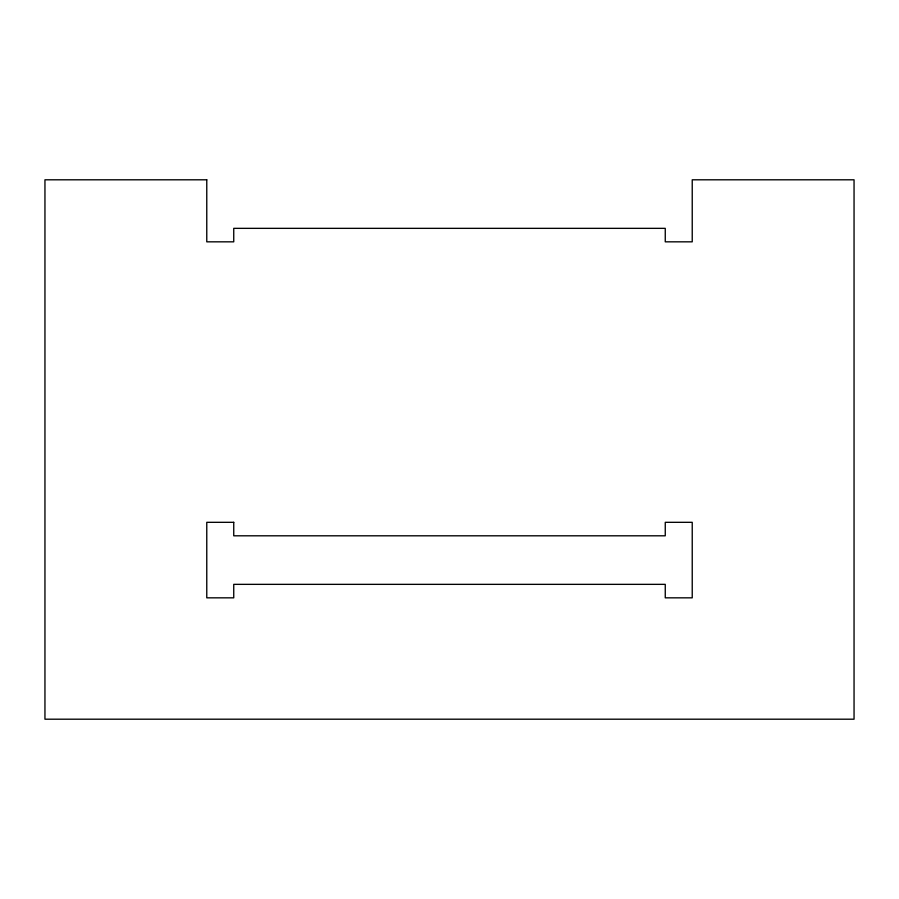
<?xml version="1.0" encoding="UTF-8"?>
<svg xmlns="http://www.w3.org/2000/svg" width="899" height="899" viewBox="0 0 899 899"><rect width="100%" height="100%" fill="white"/><g stroke="black" fill="none" stroke-linecap="round" stroke-linejoin="round"><path stroke-width="1.35" d="M206.77 179.8L44.95 179.8L44.95 719.2L854.05 719.2L854.05 179.8L692.23 179.8L692.23 241.831L665.26 241.831L665.26 228.346L233.74 228.346L233.74 241.831L206.77 241.831L206.77 179.8M233.74 522.319L206.77 522.319L206.77 597.835L233.74 597.835L233.74 584.35L665.26 584.35L665.26 597.835L692.23 597.835L692.23 522.319L665.26 522.319L665.26 535.804L233.74 535.804L233.74 522.319"/></g></svg>
